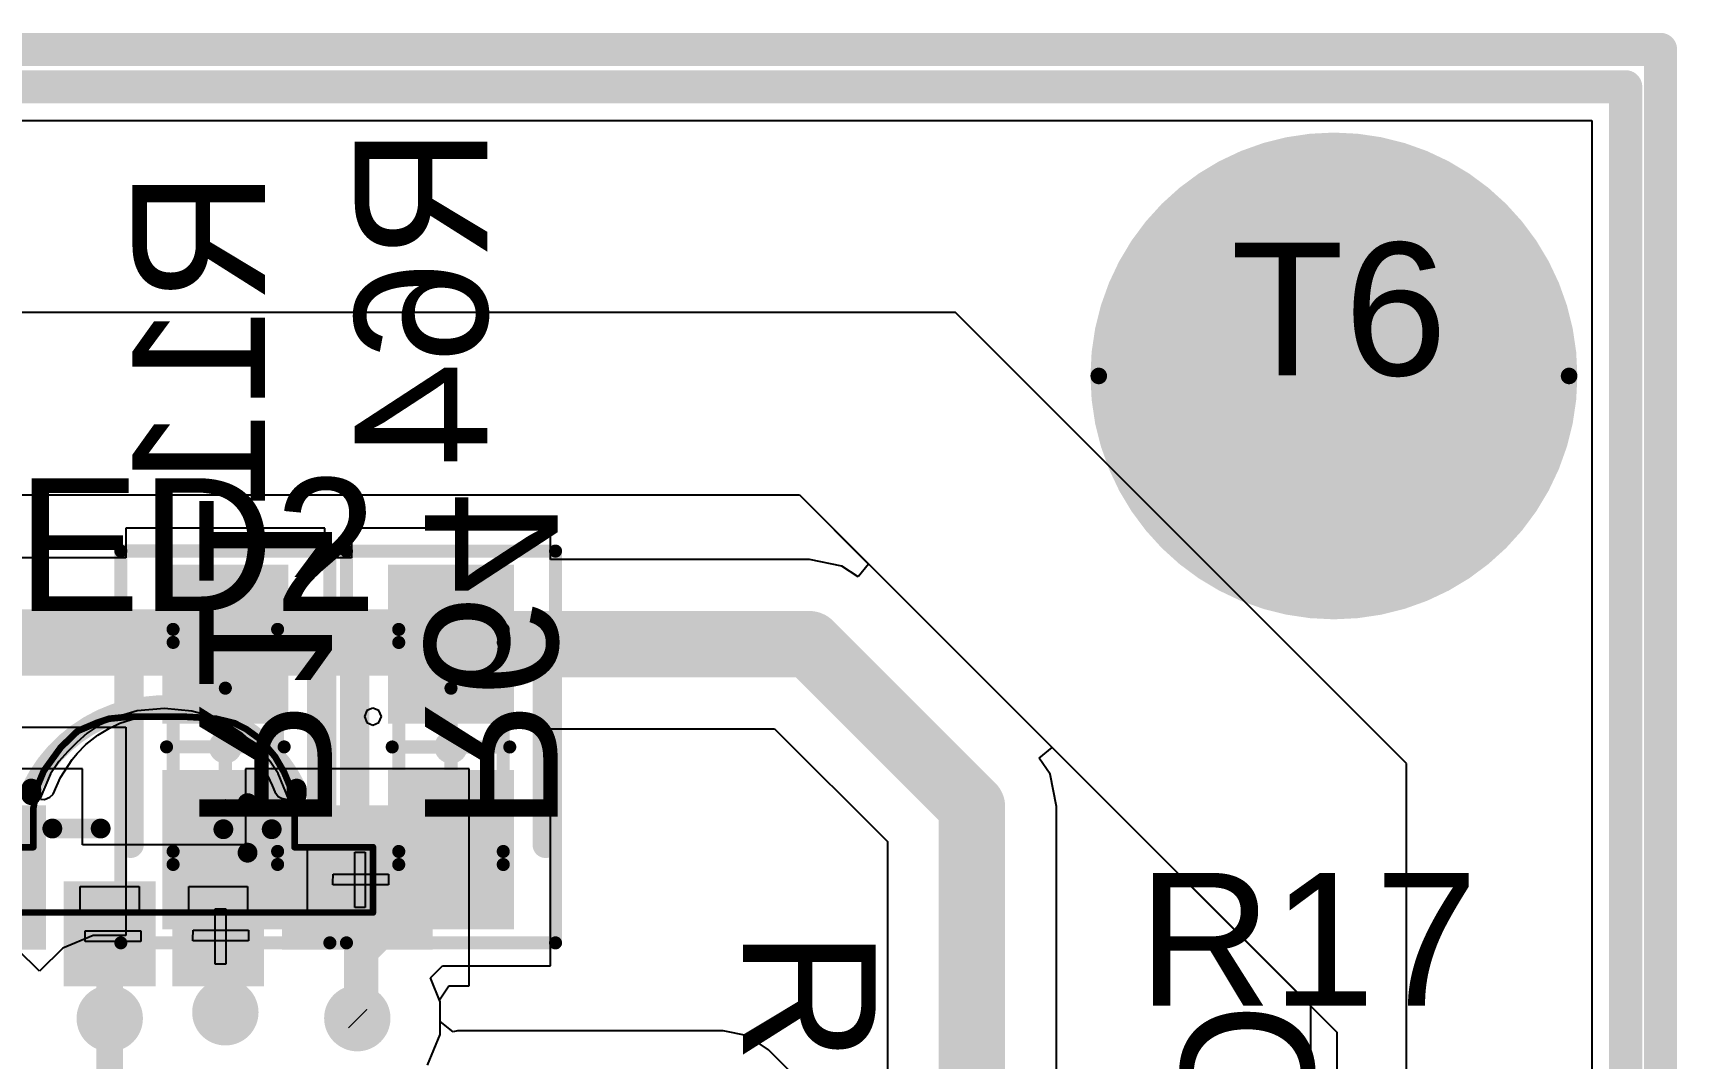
# Model space of a CAD drawing. Header units: inches. Extents: x -0.27 to 1.97, y -0.26 to 0.99.
# Drawn here: x 1.478 to 1.9735, y 0.6802 to 0.9893 of the extents above; entities that cross this region are included whole.
import ezdxf

# ---------------------------------------------------------------- set-up
doc = ezdxf.new("R2010")
doc.units = ezdxf.units.IN
doc.header["$MEASUREMENT"] = 0
for name, color, linetype in [('Bottom Layer', 5, 'Continuous'), ('Bottom Overlay', 54, 'Continuous'), ('Bottom Paste', 16, 'Continuous'), ('Bottom Solder', 6, 'Continuous'), ('Keep-Out Layer', 6, 'Continuous'), ('Mechanical 1', 6, 'Continuous'), ('Mechanical 10', 56, 'Continuous'), ('Mechanical 12', 56, 'Continuous'), ('Mechanical 14', 56, 'Continuous'), ('Mechanical 15', 56, 'Continuous'), ('Mechanical 3', 76, 'Continuous'), ('Mechanical 6', 56, 'Continuous'), ('Multi-Layer', 9, 'Continuous'), ('Pad Holes', 156, 'Continuous'), ('Top Layer', 1, 'Continuous'), ('Top Overlay', 2, 'Continuous'), ('Top Paste', 8, 'Continuous'), ('Top Solder', 216, 'Continuous'), ('Via Holes', 16, 'Continuous')]:
    doc.layers.add(name, color=color, linetype=linetype)
doc.styles.add('Arial', font='', dxfattribs={"height": 0.2})
doc.styles.get('Arial').set_extended_font_data('Arial')

# ---------------------------------------------------------------- blocks, each defined once
blk = doc.blocks.new('FIX_2_5_4')
at = {"layer": 'Bottom Layer'}
h = blk.add_hatch(color=5, dxfattribs=at)
edge = h.paths.add_edge_path()
edge.add_arc((0, 0), 0.0689, 0, 360)
at = {"layer": 'Bottom Solder'}
h = blk.add_hatch(color=6, dxfattribs=at)
edge = h.paths.add_edge_path()
edge.add_arc((0, 0), 0.0729, 0, 360)
at = {"layer": 'Multi-Layer'}
h = blk.add_hatch(color=9, dxfattribs=at)
edge = h.paths.add_edge_path()
edge.add_arc((0, 0), 0.0689, 0, 360)
at = {"layer": 'Pad Holes'}
h = blk.add_hatch(color=7, dxfattribs=at)
edge = h.paths.add_edge_path()
edge.add_arc((0, 0), 0.05315, 0, 360)
at = {"layer": 'Top Layer'}
h = blk.add_hatch(color=1, dxfattribs=at)
edge = h.paths.add_edge_path()
edge.add_arc((0, 0), 0.0689, 0, 360)
at = {"layer": 'Top Solder'}
h = blk.add_hatch(color=216, dxfattribs=at)
edge = h.paths.add_edge_path()
edge.add_arc((0, 0), 0.0729, 0, 360)
at = {"layer": 'Top Overlay'}
for points in [[(0.07087, 0, 0.005, 0.005, 1), (-0.07087, 0, 0.005, 0.005, 1)], [(-0.07212, 0, 0.0025, 0.0025, 1), (-0.06962, 0, 0.0025, 0.0025, 1)], [(0.06962, 0, 0.0025, 0.0025, 1), (0.07212, 0, 0.0025, 0.0025, 1)]]:
    blk.add_lwpolyline(points, format="xyseb", close=True, dxfattribs=at)
blk = doc.blocks.new('RESC1608X055N_0603_B_15')
at = {"layer": 'Bottom Layer'}
for points in [[(-0.05098, 0.015), (-0.01098, 0.015), (-0.01098, -0.015), (-0.05098, -0.015)], [(0.01098, 0.015), (0.05098, 0.015), (0.05098, -0.015), (0.01098, -0.015)]]:
    blk.add_hatch(color=5, dxfattribs=at).paths.add_polyline_path(points)
at = {"layer": 'Bottom Paste'}
for points in [[(-0.05098, 0.015), (-0.01098, 0.015), (-0.01098, -0.015), (-0.05098, -0.015)], [(0.01098, 0.015), (0.05098, 0.015), (0.05098, -0.015), (0.01098, -0.015)]]:
    blk.add_hatch(color=16, dxfattribs=at).paths.add_polyline_path(points)
at = {"layer": 'Bottom Solder'}
for points in [[(-0.05498, 0.019), (-0.00698, 0.019), (-0.00698, -0.019), (-0.05498, -0.019)], [(0.00698, 0.019), (0.05498, 0.019), (0.05498, -0.019), (0.00698, -0.019)]]:
    blk.add_hatch(color=6, dxfattribs=at).paths.add_polyline_path(points)
at = {"layer": 'Mechanical 3'}
h = blk.add_hatch(color=76, dxfattribs=at)
edge = h.paths.add_edge_path()
edge.add_arc((0, 0), 0.005, 0, 360)
at = {"layer": 'Bottom Overlay'}
for points in [[(-0.02953, 0.02854, 0.00787, 0.00787, 0), (0.02953, 0.02854, 0.00787, 0.00787, 0)], [(-0.02953, -0.02854, 0.00787, 0.00787, 0), (0.02953, -0.02854, 0.00787, 0.00787, 0)]]:
    blk.add_lwpolyline(points, format="xyseb", dxfattribs=at)
for points in [[(-0.0315, 0.02854, 0.00394, 0.00394, 1), (-0.02756, 0.02854, 0.00394, 0.00394, 1)], [(0.02756, 0.02854, 0.00394, 0.00394, 1), (0.0315, 0.02854, 0.00394, 0.00394, 1)], [(-0.0315, -0.02854, 0.00394, 0.00394, 1), (-0.02756, -0.02854, 0.00394, 0.00394, 1)], [(0.02756, -0.02854, 0.00394, 0.00394, 1), (0.0315, -0.02854, 0.00394, 0.00394, 1)]]:
    blk.add_lwpolyline(points, format="xyseb", close=True, dxfattribs=at)
at = {"layer": 'Mechanical 10'}
for points in [[(-0.03543, 0.01575, 0.00394, 0.00394, 0), (-0.03543, -0.01575, 0.00394, 0.00394, 0)], [(-0.03543, 0.01575, 0.00394, 0.00394, 0), (0.03543, 0.01575, 0.00394, 0.00394, 0)], [(0.03543, 0.01575, 0.00394, 0.00394, 0), (0.03543, -0.01575, 0.00394, 0.00394, 0)], [(-0.03543, -0.01575, 0.00394, 0.00394, 0), (0.03543, -0.01575, 0.00394, 0.00394, 0)]]:
    blk.add_lwpolyline(points, format="xyseb", dxfattribs=at)
for points in [[(-0.03642, 0.01575, 0.00197, 0.00197, 1), (-0.03445, 0.01575, 0.00197, 0.00197, 1)], [(-0.03642, 0.01575, 0.00197, 0.00197, 1), (-0.03445, 0.01575, 0.00197, 0.00197, 1)], [(0.03445, 0.01575, 0.00197, 0.00197, 1), (0.03642, 0.01575, 0.00197, 0.00197, 1)], [(0.03445, 0.01575, 0.00197, 0.00197, 1), (0.03642, 0.01575, 0.00197, 0.00197, 1)], [(-0.03642, -0.01575, 0.00197, 0.00197, 1), (-0.03445, -0.01575, 0.00197, 0.00197, 1)], [(-0.03642, -0.01575, 0.00197, 0.00197, 1), (-0.03445, -0.01575, 0.00197, 0.00197, 1)], [(0.03445, -0.01575, 0.00197, 0.00197, 1), (0.03642, -0.01575, 0.00197, 0.00197, 1)], [(0.03445, -0.01575, 0.00197, 0.00197, 1), (0.03642, -0.01575, 0.00197, 0.00197, 1)]]:
    blk.add_lwpolyline(points, format="xyseb", close=True, dxfattribs=at)
at = {"layer": 'Mechanical 12'}
for points in [[(-0.03149, 0.01574, 0.00394, 0.00394, 0), (-0.03149, -0.01575, 0.00394, 0.00394, 0)], [(-0.03149, 0.01574, 0.00394, 0.00394, 0), (0.0315, 0.01574, 0.00394, 0.00394, 0)], [(0.0315, 0.01574, 0.00394, 0.00394, 0), (0.0315, -0.01575, 0.00394, 0.00394, 0)], [(-0.03149, -0.01575, 0.00394, 0.00394, 0), (0.0315, -0.01575, 0.00394, 0.00394, 0)]]:
    blk.add_lwpolyline(points, format="xyseb", dxfattribs=at)
for points in [[(-0.03248, 0.01574, 0.00197, 0.00197, 1), (-0.03051, 0.01574, 0.00197, 0.00197, 1)], [(-0.03248, 0.01574, 0.00197, 0.00197, 1), (-0.03051, 0.01574, 0.00197, 0.00197, 1)], [(0.03052, 0.01574, 0.00197, 0.00197, 1), (0.03248, 0.01574, 0.00197, 0.00197, 1)], [(0.03052, 0.01574, 0.00197, 0.00197, 1), (0.03248, 0.01574, 0.00197, 0.00197, 1)], [(-0.03248, -0.01575, 0.00197, 0.00197, 1), (-0.03051, -0.01575, 0.00197, 0.00197, 1)], [(-0.03248, -0.01575, 0.00197, 0.00197, 1), (-0.03051, -0.01575, 0.00197, 0.00197, 1)], [(0.03052, -0.01575, 0.00197, 0.00197, 1), (0.03248, -0.01575, 0.00197, 0.00197, 1)], [(0.03052, -0.01575, 0.00197, 0.00197, 1), (0.03248, -0.01575, 0.00197, 0.00197, 1)]]:
    blk.add_lwpolyline(points, format="xyseb", close=True, dxfattribs=at)
at = {"layer": 'Mechanical 14'}
for points in [[(-0.05906, 0.0315, 0.00394, 0.00394, 0), (-0.05906, -0.0315, 0.00394, 0.00394, 0)], [(-0.05906, 0.0315, 0.00394, 0.00394, 0), (0.05906, 0.0315, 0.00394, 0.00394, 0)], [(0.05906, 0.0315, 0.00394, 0.00394, 0), (0.05906, -0.0315, 0.00394, 0.00394, 0)], [(0, 0.01772, 0.00394, 0.00394, 0), (0, -0.01772, 0.00394, 0.00394, 0)], [(-0.01772, 0, 0.00394, 0.00394, 0), (0.01772, 0, 0.00394, 0.00394, 0)], [(-0.05906, -0.0315, 0.00394, 0.00394, 0), (0.05906, -0.0315, 0.00394, 0.00394, 0)]]:
    blk.add_lwpolyline(points, format="xyseb", dxfattribs=at)
for points in [[(-0.06004, 0.0315, 0.00197, 0.00197, 1), (-0.05807, 0.0315, 0.00197, 0.00197, 1)], [(-0.06004, 0.0315, 0.00197, 0.00197, 1), (-0.05807, 0.0315, 0.00197, 0.00197, 1)], [(0.05807, 0.0315, 0.00197, 0.00197, 1), (0.06004, 0.0315, 0.00197, 0.00197, 1)], [(0.05807, 0.0315, 0.00197, 0.00197, 1), (0.06004, 0.0315, 0.00197, 0.00197, 1)], [(-0.00098, 0.01772, 0.00197, 0.00197, 1), (0.00098, 0.01772, 0.00197, 0.00197, 1)], [(-0.0187, 0, 0.00197, 0.00197, 1), (-0.01673, 0, 0.00197, 0.00197, 1)], [(0.01673, 0, 0.00197, 0.00197, 1), (0.0187, 0, 0.00197, 0.00197, 1)], [(-0.00098, -0.01772, 0.00197, 0.00197, 1), (0.00098, -0.01772, 0.00197, 0.00197, 1)], [(-0.06004, -0.0315, 0.00197, 0.00197, 1), (-0.05807, -0.0315, 0.00197, 0.00197, 1)], [(-0.06004, -0.0315, 0.00197, 0.00197, 1), (-0.05807, -0.0315, 0.00197, 0.00197, 1)], [(0.05807, -0.0315, 0.00197, 0.00197, 1), (0.06004, -0.0315, 0.00197, 0.00197, 1)], [(0.05807, -0.0315, 0.00197, 0.00197, 1), (0.06004, -0.0315, 0.00197, 0.00197, 1)]]:
    blk.add_lwpolyline(points, format="xyseb", close=True, dxfattribs=at)
at = {"layer": 'Mechanical 10', "style": 'Arial', "text_generation_flag": 2}
blk.add_text('R64', height=0.04, rotation=180, dxfattribs=at).set_placement((-0.02559, 0.00787))
blk = doc.blocks.new('RESC1608X055N_0603_B_21')
at = {"layer": 'Bottom Layer'}
for points in [[(-0.05098, 0.015), (-0.01098, 0.015), (-0.01098, -0.015), (-0.05098, -0.015)], [(0.01098, 0.015), (0.05098, 0.015), (0.05098, -0.015), (0.01098, -0.015)]]:
    blk.add_hatch(color=5, dxfattribs=at).paths.add_polyline_path(points)
at = {"layer": 'Bottom Paste'}
for points in [[(-0.05098, 0.015), (-0.01098, 0.015), (-0.01098, -0.015), (-0.05098, -0.015)], [(0.01098, 0.015), (0.05098, 0.015), (0.05098, -0.015), (0.01098, -0.015)]]:
    blk.add_hatch(color=16, dxfattribs=at).paths.add_polyline_path(points)
at = {"layer": 'Bottom Solder'}
for points in [[(-0.05498, 0.019), (-0.00698, 0.019), (-0.00698, -0.019), (-0.05498, -0.019)], [(0.00698, 0.019), (0.05498, 0.019), (0.05498, -0.019), (0.00698, -0.019)]]:
    blk.add_hatch(color=6, dxfattribs=at).paths.add_polyline_path(points)
at = {"layer": 'Mechanical 3'}
h = blk.add_hatch(color=76, dxfattribs=at)
edge = h.paths.add_edge_path()
edge.add_arc((0, 0), 0.005, 0, 360)
at = {"layer": 'Bottom Overlay'}
for points in [[(-0.02953, 0.02854, 0.00787, 0.00787, 0), (0.02953, 0.02854, 0.00787, 0.00787, 0)], [(-0.02953, -0.02854, 0.00787, 0.00787, 0), (0.02953, -0.02854, 0.00787, 0.00787, 0)]]:
    blk.add_lwpolyline(points, format="xyseb", dxfattribs=at)
for points in [[(-0.0315, 0.02854, 0.00394, 0.00394, 1), (-0.02756, 0.02854, 0.00394, 0.00394, 1)], [(0.02756, 0.02854, 0.00394, 0.00394, 1), (0.0315, 0.02854, 0.00394, 0.00394, 1)], [(-0.0315, -0.02854, 0.00394, 0.00394, 1), (-0.02756, -0.02854, 0.00394, 0.00394, 1)], [(0.02756, -0.02854, 0.00394, 0.00394, 1), (0.0315, -0.02854, 0.00394, 0.00394, 1)]]:
    blk.add_lwpolyline(points, format="xyseb", close=True, dxfattribs=at)
at = {"layer": 'Mechanical 10'}
for points in [[(-0.03543, 0.01575, 0.00394, 0.00394, 0), (-0.03543, -0.01575, 0.00394, 0.00394, 0)], [(-0.03543, 0.01575, 0.00394, 0.00394, 0), (0.03543, 0.01575, 0.00394, 0.00394, 0)], [(0.03543, 0.01575, 0.00394, 0.00394, 0), (0.03543, -0.01575, 0.00394, 0.00394, 0)], [(-0.03543, -0.01575, 0.00394, 0.00394, 0), (0.03543, -0.01575, 0.00394, 0.00394, 0)]]:
    blk.add_lwpolyline(points, format="xyseb", dxfattribs=at)
for points in [[(-0.03642, 0.01575, 0.00197, 0.00197, 1), (-0.03445, 0.01575, 0.00197, 0.00197, 1)], [(-0.03642, 0.01575, 0.00197, 0.00197, 1), (-0.03445, 0.01575, 0.00197, 0.00197, 1)], [(0.03445, 0.01575, 0.00197, 0.00197, 1), (0.03642, 0.01575, 0.00197, 0.00197, 1)], [(0.03445, 0.01575, 0.00197, 0.00197, 1), (0.03642, 0.01575, 0.00197, 0.00197, 1)], [(-0.03642, -0.01575, 0.00197, 0.00197, 1), (-0.03445, -0.01575, 0.00197, 0.00197, 1)], [(-0.03642, -0.01575, 0.00197, 0.00197, 1), (-0.03445, -0.01575, 0.00197, 0.00197, 1)], [(0.03445, -0.01575, 0.00197, 0.00197, 1), (0.03642, -0.01575, 0.00197, 0.00197, 1)], [(0.03445, -0.01575, 0.00197, 0.00197, 1), (0.03642, -0.01575, 0.00197, 0.00197, 1)]]:
    blk.add_lwpolyline(points, format="xyseb", close=True, dxfattribs=at)
at = {"layer": 'Mechanical 12'}
for points in [[(-0.03149, 0.01574, 0.00394, 0.00394, 0), (-0.03149, -0.01575, 0.00394, 0.00394, 0)], [(-0.03149, 0.01574, 0.00394, 0.00394, 0), (0.0315, 0.01574, 0.00394, 0.00394, 0)], [(0.0315, 0.01574, 0.00394, 0.00394, 0), (0.0315, -0.01575, 0.00394, 0.00394, 0)], [(-0.03149, -0.01575, 0.00394, 0.00394, 0), (0.0315, -0.01575, 0.00394, 0.00394, 0)]]:
    blk.add_lwpolyline(points, format="xyseb", dxfattribs=at)
for points in [[(-0.03248, 0.01574, 0.00197, 0.00197, 1), (-0.03051, 0.01574, 0.00197, 0.00197, 1)], [(-0.03248, 0.01574, 0.00197, 0.00197, 1), (-0.03051, 0.01574, 0.00197, 0.00197, 1)], [(0.03052, 0.01574, 0.00197, 0.00197, 1), (0.03248, 0.01574, 0.00197, 0.00197, 1)], [(0.03052, 0.01574, 0.00197, 0.00197, 1), (0.03248, 0.01574, 0.00197, 0.00197, 1)], [(-0.03248, -0.01575, 0.00197, 0.00197, 1), (-0.03051, -0.01575, 0.00197, 0.00197, 1)], [(-0.03248, -0.01575, 0.00197, 0.00197, 1), (-0.03051, -0.01575, 0.00197, 0.00197, 1)], [(0.03052, -0.01575, 0.00197, 0.00197, 1), (0.03248, -0.01575, 0.00197, 0.00197, 1)], [(0.03052, -0.01575, 0.00197, 0.00197, 1), (0.03248, -0.01575, 0.00197, 0.00197, 1)]]:
    blk.add_lwpolyline(points, format="xyseb", close=True, dxfattribs=at)
at = {"layer": 'Mechanical 14'}
for points in [[(-0.05906, 0.0315, 0.00394, 0.00394, 0), (-0.05906, -0.0315, 0.00394, 0.00394, 0)], [(-0.05906, 0.0315, 0.00394, 0.00394, 0), (0.05906, 0.0315, 0.00394, 0.00394, 0)], [(0.05906, 0.0315, 0.00394, 0.00394, 0), (0.05906, -0.0315, 0.00394, 0.00394, 0)], [(0, 0.01772, 0.00394, 0.00394, 0), (0, -0.01772, 0.00394, 0.00394, 0)], [(-0.01772, 0, 0.00394, 0.00394, 0), (0.01772, 0, 0.00394, 0.00394, 0)], [(-0.05906, -0.0315, 0.00394, 0.00394, 0), (0.05906, -0.0315, 0.00394, 0.00394, 0)]]:
    blk.add_lwpolyline(points, format="xyseb", dxfattribs=at)
for points in [[(-0.06004, 0.0315, 0.00197, 0.00197, 1), (-0.05807, 0.0315, 0.00197, 0.00197, 1)], [(-0.06004, 0.0315, 0.00197, 0.00197, 1), (-0.05807, 0.0315, 0.00197, 0.00197, 1)], [(0.05807, 0.0315, 0.00197, 0.00197, 1), (0.06004, 0.0315, 0.00197, 0.00197, 1)], [(0.05807, 0.0315, 0.00197, 0.00197, 1), (0.06004, 0.0315, 0.00197, 0.00197, 1)], [(-0.00098, 0.01772, 0.00197, 0.00197, 1), (0.00098, 0.01772, 0.00197, 0.00197, 1)], [(-0.0187, 0, 0.00197, 0.00197, 1), (-0.01673, 0, 0.00197, 0.00197, 1)], [(0.01673, 0, 0.00197, 0.00197, 1), (0.0187, 0, 0.00197, 0.00197, 1)], [(-0.00098, -0.01772, 0.00197, 0.00197, 1), (0.00098, -0.01772, 0.00197, 0.00197, 1)], [(-0.06004, -0.0315, 0.00197, 0.00197, 1), (-0.05807, -0.0315, 0.00197, 0.00197, 1)], [(-0.06004, -0.0315, 0.00197, 0.00197, 1), (-0.05807, -0.0315, 0.00197, 0.00197, 1)], [(0.05807, -0.0315, 0.00197, 0.00197, 1), (0.06004, -0.0315, 0.00197, 0.00197, 1)], [(0.05807, -0.0315, 0.00197, 0.00197, 1), (0.06004, -0.0315, 0.00197, 0.00197, 1)]]:
    blk.add_lwpolyline(points, format="xyseb", close=True, dxfattribs=at)
at = {"layer": 'Mechanical 10', "style": 'Arial', "text_generation_flag": 2}
blk.add_text('R11', height=0.04, rotation=180, dxfattribs=at).set_placement((-0.02559, 0.00787))
blk = doc.blocks.new('LED_SMD_4P_L3_2_W1_5_TJ_S3210SW5TCGLC2R2G_33')
at = {"layer": 'Top Layer'}
for points in [[(-0.03957, -0.00922), (-0.07697, -0.00922), (-0.07697, 0.02621), (-0.03957, 0.02621)], [(0.07697, -0.00922), (0.03957, -0.00922), (0.03957, 0.02621), (0.07697, 0.02621)], [(-0.0065, -0.02031), (-0.02618, -0.02031), (-0.02618, 0.00332), (-0.0065, 0.00332)], [(0.02618, -0.02031), (0.0065, -0.02031), (0.0065, 0.00332), (0.02618, 0.00332)]]:
    blk.add_hatch(color=1, dxfattribs=at).paths.add_polyline_path(points)
at = {"layer": 'Top Paste'}
for points in [[(-0.03957, -0.00922), (-0.07697, -0.00922), (-0.07697, 0.02621), (-0.03957, 0.02621)], [(0.07697, -0.00922), (0.03957, -0.00922), (0.03957, 0.02621), (0.07697, 0.02621)], [(-0.0065, -0.02031), (-0.02618, -0.02031), (-0.02618, 0.00332), (-0.0065, 0.00332)], [(0.02618, -0.02031), (0.0065, -0.02031), (0.0065, 0.00332), (0.02618, 0.00332)]]:
    blk.add_hatch(color=8, dxfattribs=at).paths.add_polyline_path(points)
at = {"layer": 'Top Solder'}
for points in [[(-0.03557, -0.01322), (-0.08097, -0.01322), (-0.08097, 0.03021), (-0.03557, 0.03021)], [(0.08097, -0.01322), (0.03557, -0.01322), (0.03557, 0.03021), (0.08097, 0.03021)], [(-0.0025, -0.02431), (-0.03018, -0.02431), (-0.03018, 0.00732), (-0.0025, 0.00732)], [(0.03018, -0.02431), (0.0025, -0.02431), (0.0025, 0.00732), (0.03018, 0.00732)]]:
    blk.add_hatch(color=216, dxfattribs=at).paths.add_polyline_path(points)
at = {"layer": 'Mechanical 15'}
for p, q in [((0.06299, 0.05954), (0.06118, 0.05879)), ((0.0648, 0.05879), (0.06299, 0.05954)), ((0.06118, 0.05879), (0.06043, 0.05698)), ((0.06043, 0.05698), (0.06043, 0.05698)), ((0.06043, 0.05698), (0.06043, 0.05698)), ((0.06043, 0.05698), (0.06118, 0.05518)), ((0.06118, 0.05518), (0.06299, 0.05443)), ((0.06299, 0.05443), (0.0648, 0.05518)), ((0.06555, 0.05699), (0.0648, 0.05879)), ((0.0648, 0.05518), (0.06555, 0.05698)), ((0.06555, 0.05699), (0.06555, 0.05699)), ((0.06555, 0.05698), (0.06555, 0.05699)), ((-0.063, -0.00207), (-0.063, 0.01761)), ((-0.063, 0.01761), (-0.04331, 0.01761)), ((-0.04331, 0.01761), (-0.04331, -0.00207)), ((0.0433, -0.00207), (0.0433, 0.01761)), ((0.0433, 0.01761), (0.06299, 0.01761)), ((0.06299, 0.01761), (0.06299, -0.00207)), ((-0.02521, 0.0058), (-0.00749, 0.0058)), ((-0.02521, -0.00207), (-0.02521, 0.0058)), ((-0.00749, 0.0058), (-0.00749, -0.00207)), ((0.00747, 0.0058), (0.02519, 0.0058)), ((0.00747, -0.00207), (0.00747, 0.0058)), ((0.02519, 0.0058), (0.02519, -0.00207)), ((-0.04331, -0.00207), (-0.063, -0.00207)), ((-0.00749, -0.00207), (-0.02521, -0.00207)), ((0.02519, -0.00207), (0.00747, -0.00207)), ((0.06299, -0.00207), (0.0433, -0.00207))]:
    blk.add_line(p, q, dxfattribs=at)
for points in [[(-0.02599, 0.05265, 0.002, 0.002, 0), (-0.02008, 0.05517, 0.002, 0.002, 0)], [(-0.02008, 0.05517, 0.002, 0.002, 0), (-0.01654, 0.05635, 0.002, 0.002, 0)], [(-0.01654, 0.05635, 0.002, 0.002, 0), (-0.01024, 0.05698, 0.002, 0.002, 0)], [(-0.01024, 0.05698, 0.002, 0.002, 0), (-0.00001, 0.05698, 0.002, 0.002, 0)], [(-0.00001, 0.05698, 0.002, 0.002, 0), (0.0059, 0.05698, 0.002, 0.002, 0)], [(0.0059, 0.05698, 0.002, 0.002, 0), (0.01023, 0.05674, 0.002, 0.002, 0)], [(0.01023, 0.05674, 0.002, 0.002, 0), (0.01574, 0.05635, 0.002, 0.002, 0)], [(0.01574, 0.05635, 0.002, 0.002, 0), (0.02125, 0.05501, 0.002, 0.002, 0)], [(0.02125, 0.05501, 0.002, 0.002, 0), (0.0248, 0.0532, 0.002, 0.002, 0)], [(-0.03111, 0.04769, 0.002, 0.002, 0), (-0.02599, 0.05265, 0.002, 0.002, 0)], [(0.0248, 0.0532, 0.002, 0.002, 0), (0.02913, 0.05005, 0.002, 0.002, 0)], [(0.02913, 0.05005, 0.002, 0.002, 0), (0.03346, 0.04493, 0.002, 0.002, 0)], [(-0.03623, 0.0406, 0.002, 0.002, 0), (-0.03111, 0.04769, 0.002, 0.002, 0)], [(0.03346, 0.04493, 0.002, 0.002, 0), (0.03621, 0.04021, 0.002, 0.002, 0)], [(-0.03819, 0.03588, 0.002, 0.002, 0), (-0.03623, 0.0406, 0.002, 0.002, 0)], [(0.03621, 0.04021, 0.002, 0.002, 0), (0.03818, 0.03549, 0.002, 0.002, 0)], [(-0.03938, 0.02919, 0.002, 0.002, 0), (-0.03819, 0.03588, 0.002, 0.002, 0)], [(0.03818, 0.03549, 0.002, 0.002, 0), (0.03936, 0.02958, 0.002, 0.002, 0)], [(-0.03938, 0.01761, 0.002, 0.002, 0), (-0.03938, 0.02919, 0.002, 0.002, 0)], [(0.03936, 0.01761, 0.002, 0.002, 0), (0.03936, 0.02958, 0.002, 0.002, 0)], [(-0.063, 0.01761, 0.002, 0.002, 0), (-0.03938, 0.01761, 0.002, 0.002, 0)], [(-0.063, -0.00207, 0.002, 0.002, 0), (-0.063, 0.01761, 0.002, 0.002, 0)], [(0.03936, 0.01761, 0.002, 0.002, 0), (0.06299, 0.01761, 0.002, 0.002, 0)], [(0.06299, -0.00207, 0.002, 0.002, 0), (0.06299, 0.01761, 0.002, 0.002, 0)], [(-0.063, -0.00207, 0.002, 0.002, 0), (0.06299, -0.00207, 0.002, 0.002, 0)]]:
    blk.add_lwpolyline(points, format="xyseb", dxfattribs=at)
for points in [[(-0.02058, 0.05517, 0.001, 0.001, 1), (-0.01959, 0.05517, 0.001, 0.001, 1)], [(-0.02058, 0.05517, 0.001, 0.001, 1), (-0.01959, 0.05517, 0.001, 0.001, 1)], [(-0.01704, 0.05635, 0.001, 0.001, 1), (-0.01604, 0.05635, 0.001, 0.001, 1)], [(-0.01704, 0.05635, 0.001, 0.001, 1), (-0.01604, 0.05635, 0.001, 0.001, 1)], [(-0.01074, 0.05698, 0.001, 0.001, 1), (-0.00974, 0.05698, 0.001, 0.001, 1)], [(-0.01074, 0.05698, 0.001, 0.001, 1), (-0.00974, 0.05698, 0.001, 0.001, 1)], [(-0.00051, 0.05698, 0.001, 0.001, 1), (0.00049, 0.05698, 0.001, 0.001, 1)], [(-0.00051, 0.05698, 0.001, 0.001, 1), (0.00049, 0.05698, 0.001, 0.001, 1)], [(0.0054, 0.05698, 0.001, 0.001, 1), (0.0064, 0.05698, 0.001, 0.001, 1)], [(0.0054, 0.05698, 0.001, 0.001, 1), (0.0064, 0.05698, 0.001, 0.001, 1)], [(0.00973, 0.05674, 0.001, 0.001, 1), (0.01073, 0.05674, 0.001, 0.001, 1)], [(0.00973, 0.05674, 0.001, 0.001, 1), (0.01073, 0.05674, 0.001, 0.001, 1)], [(0.01524, 0.05635, 0.001, 0.001, 1), (0.01624, 0.05635, 0.001, 0.001, 1)], [(0.01524, 0.05635, 0.001, 0.001, 1), (0.01624, 0.05635, 0.001, 0.001, 1)], [(0.02075, 0.05501, 0.001, 0.001, 1), (0.02175, 0.05501, 0.001, 0.001, 1)], [(0.02075, 0.05501, 0.001, 0.001, 1), (0.02175, 0.05501, 0.001, 0.001, 1)], [(-0.02649, 0.05265, 0.001, 0.001, 1), (-0.02549, 0.05265, 0.001, 0.001, 1)], [(-0.02649, 0.05265, 0.001, 0.001, 1), (-0.02549, 0.05265, 0.001, 0.001, 1)], [(0.0243, 0.0532, 0.001, 0.001, 1), (0.0253, 0.0532, 0.001, 0.001, 1)], [(0.0243, 0.0532, 0.001, 0.001, 1), (0.0253, 0.0532, 0.001, 0.001, 1)], [(0.02863, 0.05005, 0.001, 0.001, 1), (0.02963, 0.05005, 0.001, 0.001, 1)], [(0.02863, 0.05005, 0.001, 0.001, 1), (0.02963, 0.05005, 0.001, 0.001, 1)], [(-0.03161, 0.04769, 0.001, 0.001, 1), (-0.03061, 0.04769, 0.001, 0.001, 1)], [(-0.03161, 0.04769, 0.001, 0.001, 1), (-0.03061, 0.04769, 0.001, 0.001, 1)], [(0.03296, 0.04493, 0.001, 0.001, 1), (0.03396, 0.04493, 0.001, 0.001, 1)], [(0.03296, 0.04493, 0.001, 0.001, 1), (0.03396, 0.04493, 0.001, 0.001, 1)], [(-0.03673, 0.0406, 0.001, 0.001, 1), (-0.03573, 0.0406, 0.001, 0.001, 1)], [(-0.03673, 0.0406, 0.001, 0.001, 1), (-0.03573, 0.0406, 0.001, 0.001, 1)], [(0.03571, 0.04021, 0.001, 0.001, 1), (0.03671, 0.04021, 0.001, 0.001, 1)], [(0.03571, 0.04021, 0.001, 0.001, 1), (0.03671, 0.04021, 0.001, 0.001, 1)], [(-0.0387, 0.03588, 0.001, 0.001, 1), (-0.03769, 0.03588, 0.001, 0.001, 1)], [(-0.0387, 0.03588, 0.001, 0.001, 1), (-0.03769, 0.03588, 0.001, 0.001, 1)], [(0.03768, 0.03549, 0.001, 0.001, 1), (0.03868, 0.03549, 0.001, 0.001, 1)], [(0.03768, 0.03549, 0.001, 0.001, 1), (0.03868, 0.03549, 0.001, 0.001, 1)], [(-0.03988, 0.02919, 0.001, 0.001, 1), (-0.03888, 0.02919, 0.001, 0.001, 1)], [(-0.03988, 0.02919, 0.001, 0.001, 1), (-0.03888, 0.02919, 0.001, 0.001, 1)], [(0.03886, 0.02958, 0.001, 0.001, 1), (0.03986, 0.02958, 0.001, 0.001, 1)], [(0.03886, 0.02958, 0.001, 0.001, 1), (0.03986, 0.02958, 0.001, 0.001, 1)], [(-0.0635, 0.01761, 0.001, 0.001, 1), (-0.0625, 0.01761, 0.001, 0.001, 1)], [(-0.0635, 0.01761, 0.001, 0.001, 1), (-0.0625, 0.01761, 0.001, 0.001, 1)], [(-0.03988, 0.01761, 0.001, 0.001, 1), (-0.03888, 0.01761, 0.001, 0.001, 1)], [(-0.03988, 0.01761, 0.001, 0.001, 1), (-0.03888, 0.01761, 0.001, 0.001, 1)], [(0.03886, 0.01761, 0.001, 0.001, 1), (0.03986, 0.01761, 0.001, 0.001, 1)], [(0.03886, 0.01761, 0.001, 0.001, 1), (0.03986, 0.01761, 0.001, 0.001, 1)], [(0.06249, 0.01761, 0.001, 0.001, 1), (0.06349, 0.01761, 0.001, 0.001, 1)], [(0.06249, 0.01761, 0.001, 0.001, 1), (0.06349, 0.01761, 0.001, 0.001, 1)], [(-0.0635, -0.00207, 0.001, 0.001, 1), (-0.0625, -0.00207, 0.001, 0.001, 1)], [(-0.0635, -0.00207, 0.001, 0.001, 1), (-0.0625, -0.00207, 0.001, 0.001, 1)], [(0.06249, -0.00207, 0.001, 0.001, 1), (0.06349, -0.00207, 0.001, 0.001, 1)], [(0.06249, -0.00207, 0.001, 0.001, 1), (0.06349, -0.00207, 0.001, 0.001, 1)]]:
    blk.add_lwpolyline(points, format="xyseb", close=True, dxfattribs=at)
at = {"layer": 'Mechanical 6'}
for p, q in [((0.0002, 0.05948), (-0.00809, 0.05869)), ((0.00844, 0.05867), (0.0002, 0.05948)), ((-0.01212, 0.0575), (-0.0195, 0.05439)), ((-0.01645, 0.05347), (-0.01326, 0.05499)), ((-0.01326, 0.05499), (-0.0098, 0.05615)), ((-0.00809, 0.05869), (-0.01212, 0.0575)), ((-0.0098, 0.05615), (-0.00643, 0.05697)), ((-0.00643, 0.05697), (-0.00237, 0.0575)), ((-0.00237, 0.0575), (0.00026, 0.05758)), ((0.00026, 0.05758), (0.00324, 0.05743)), ((0.00324, 0.05743), (0.00628, 0.05704)), ((0.00628, 0.05704), (0.00944, 0.05639)), ((0.0125, 0.0575), (0.00844, 0.05867)), ((0.00944, 0.05639), (0.01272, 0.05534)), ((0.01981, 0.05439), (0.0125, 0.0575)), ((0.01272, 0.05534), (0.01574, 0.05398)), ((-0.02311, 0.05198), (-0.02628, 0.04923)), ((-0.02358, 0.04854), (-0.01989, 0.05143)), ((-0.0195, 0.05439), (-0.02311, 0.05198)), ((-0.01989, 0.05143), (-0.01645, 0.05347)), ((0.01574, 0.05398), (0.01887, 0.05226)), ((0.01887, 0.05226), (0.02178, 0.05019)), ((0.02342, 0.05198), (0.01981, 0.05439)), ((0.02178, 0.05019), (0.02472, 0.04769)), ((0.02622, 0.04947), (0.02342, 0.05198)), ((-0.02898, 0.0465), (-0.03165, 0.04349)), ((-0.02628, 0.04923), (-0.02898, 0.0465)), ((-0.02769, 0.04404), (-0.0262, 0.04591)), ((-0.0262, 0.04591), (-0.02358, 0.04854)), ((0.02472, 0.04769), (0.02728, 0.04495)), ((0.02916, 0.04665), (0.02622, 0.04947)), ((0.02728, 0.04495), (0.02946, 0.04204)), ((0.03203, 0.04349), (0.02916, 0.04665)), ((-0.03424, 0.03973), (-0.03726, 0.03236)), ((-0.03165, 0.04349), (-0.03424, 0.03973)), ((-0.03119, 0.03864), (-0.02769, 0.04404)), ((0.02946, 0.04204), (0.03122, 0.03921)), ((0.03437, 0.03982), (0.03203, 0.04349)), ((0.03766, 0.03202), (0.03437, 0.03982)), ((-0.03339, 0.03364), (-0.03119, 0.03864)), ((0.03122, 0.03921), (0.03265, 0.03621)), ((0.03265, 0.03621), (0.03341, 0.03432)), ((-0.03726, 0.03236), (-0.03724, 0.03214)), ((-0.03724, 0.03214), (-0.03604, 0.03204)), ((-0.03604, 0.03204), (-0.03444, 0.03274)), ((-0.03444, 0.03274), (-0.03339, 0.03364)), ((0.03341, 0.03432), (0.03442, 0.03293)), ((0.03442, 0.03293), (0.0354, 0.03237)), ((0.0354, 0.03237), (0.03711, 0.03195)), ((0.03711, 0.03195), (0.03766, 0.03202)), ((0.05748, -0.00055), (0.05748, 0.01615)), ((0.05748, 0.01615), (0.06068, 0.01615)), ((0.06068, 0.01615), (0.06068, -0.00059)), ((-0.0647, 0.00721), (-0.06467, 0.00983)), ((-0.0647, 0.00663), (-0.0647, 0.00721)), ((-0.04797, 0.00663), (-0.0647, 0.00663)), ((-0.06467, 0.00983), (-0.04797, 0.00983)), ((-0.04797, 0.00983), (-0.04797, 0.00663)), ((0.05094, 0.00687), (0.05097, 0.00949)), ((0.05094, 0.00629), (0.05094, 0.00687)), ((0.06767, 0.00629), (0.05094, 0.00629)), ((0.05097, 0.00949), (0.06767, 0.00949)), ((0.06767, 0.00949), (0.06767, 0.00629)), ((0.01542, -0.01762), (0.01542, -0.00092)), ((0.01542, -0.00092), (0.01862, -0.00092)), ((0.01862, -0.00092), (0.01862, -0.01765)), ((0.0601, -0.00059), (0.05748, -0.00055)), ((0.06068, -0.00059), (0.0601, -0.00059)), ((-0.02374, -0.01021), (-0.0237, -0.00759)), ((-0.0237, -0.00759), (-0.007, -0.00759)), ((-0.007, -0.00759), (-0.007, -0.01079)), ((0.00874, -0.01007), (0.00878, -0.00744)), ((0.00878, -0.00744), (0.02548, -0.00744)), ((0.02548, -0.00744), (0.02548, -0.01064)), ((-0.02374, -0.01079), (-0.02374, -0.01021)), ((-0.007, -0.01079), (-0.02374, -0.01079)), ((0.00874, -0.01064), (0.00874, -0.01007)), ((0.02548, -0.01064), (0.00874, -0.01064)), ((0.01804, -0.01765), (0.01542, -0.01762)), ((0.01862, -0.01765), (0.01804, -0.01765))]:
    blk.add_line(p, q, dxfattribs=at)
at = {"layer": 'Top Overlay'}
for points in [[(-0.03999, 0.03529, 0.00598, 0.00598, -0.628741), (0.03998, 0.03528, 0.00598, 0.00598, 0)], [(-0.03999, 0.03331, 0.00598, 0.00598, 0), (-0.03999, 0.03529, 0.00598, 0.00598, 0)], [(0.03998, 0.03331, 0.00598, 0.00598, 0), (0.03998, 0.03528, 0.00598, 0.00598, 0)], [(0.02519, 0.01596, 0.00598, 0.00598, 0), (0.02519, 0.03092, 0.00598, 0.00598, 0)], [(-0.03364, 0.02325, 0.00598, 0.00598, 0), (-0.01908, 0.02325, 0.00598, 0.00598, 0)], [(0.01791, 0.02304, 0.00598, 0.00598, 0), (0.03247, 0.02304, 0.00598, 0.00598, 0)]]:
    blk.add_lwpolyline(points, format="xyseb", dxfattribs=at)
for points in [[(-0.04149, 0.03529, 0.00299, 0.00299, 1), (-0.0385, 0.03529, 0.00299, 0.00299, 1)], [(-0.04149, 0.03529, 0.00299, 0.00299, 1), (-0.0385, 0.03529, 0.00299, 0.00299, 1)], [(-0.04149, 0.03331, 0.00299, 0.00299, 1), (-0.0385, 0.03331, 0.00299, 0.00299, 1)], [(0.03848, 0.03528, 0.00299, 0.00299, 1), (0.04148, 0.03528, 0.00299, 0.00299, 1)], [(0.03848, 0.03528, 0.00299, 0.00299, 1), (0.04148, 0.03528, 0.00299, 0.00299, 1)], [(0.03848, 0.03331, 0.00299, 0.00299, 1), (0.04148, 0.03331, 0.00299, 0.00299, 1)], [(0.0237, 0.03092, 0.00299, 0.00299, 1), (0.02669, 0.03092, 0.00299, 0.00299, 1)], [(-0.03514, 0.02325, 0.00299, 0.00299, 1), (-0.03215, 0.02325, 0.00299, 0.00299, 1)], [(-0.02057, 0.02325, 0.00299, 0.00299, 1), (-0.01758, 0.02325, 0.00299, 0.00299, 1)], [(0.01641, 0.02304, 0.00299, 0.00299, 1), (0.0194, 0.02304, 0.00299, 0.00299, 1)], [(0.03098, 0.02304, 0.00299, 0.00299, 1), (0.03397, 0.02304, 0.00299, 0.00299, 1)], [(0.0237, 0.01596, 0.00299, 0.00299, 1), (0.02669, 0.01596, 0.00299, 0.00299, 1)]]:
    blk.add_lwpolyline(points, format="xyseb", close=True, dxfattribs=at)

msp = doc.modelspace()

# ---------------------------------------------------------------- hatches: boundary and pattern name
at = {"layer": 'Bottom Layer'}
h = msp.add_hatch(color=5, dxfattribs=at)
edge = h.paths.add_edge_path()
edge.add_arc((1.536, 0.694), 0.01, 0, 360)
h = msp.add_hatch(color=5, dxfattribs=at)
edge = h.paths.add_edge_path()
edge.add_arc((1.50116, 0.69216), 0.01, 0, 360)
h = msp.add_hatch(color=5, dxfattribs=at)
edge = h.paths.add_edge_path()
edge.add_arc((1.57577, 0.69223), 0.01, 0, 360)
at = {"layer": 'Top Layer'}
h = msp.add_hatch(color=1, dxfattribs=at)
edge = h.paths.add_edge_path()
edge.add_arc((1.536, 0.694), 0.01, 0, 360)
h = msp.add_hatch(color=1, dxfattribs=at)
edge = h.paths.add_edge_path()
edge.add_arc((1.50116, 0.69216), 0.01, 0, 360)
h = msp.add_hatch(color=1, dxfattribs=at)
edge = h.paths.add_edge_path()
edge.add_arc((1.57577, 0.69223), 0.01, 0, 360)
at = {"layer": 'Via Holes'}
h = msp.add_hatch(color=7, dxfattribs=at)
edge = h.paths.add_edge_path()
edge.add_arc((1.536, 0.694), 0.006, 0, 360)
h = msp.add_hatch(color=7, dxfattribs=at)
edge = h.paths.add_edge_path()
edge.add_arc((1.50116, 0.69216), 0.006, 0, 360)
h = msp.add_hatch(color=7, dxfattribs=at)
edge = h.paths.add_edge_path()
edge.add_arc((1.57577, 0.69223), 0.006, 0, 360)

# ---------------------------------------------------------------- linework, layer by layer
at = {"layer": 'Bottom Layer'}
for p, q in [((0.0202, 0.9628), (1.9478, 0.9628)), ((1.9478, 0.9628), (1.9478, 0.032)), ((1.756, 0.905), (0.244, 0.905)), ((1.892, 0.769), (1.756, 0.905)), ((0.248, 0.85), (1.709, 0.85)), ((1.709, 0.85), (1.72987, 0.82913)), ((1.566, 0.83998), (1.506, 0.83998)), ((1.506, 0.83998), (1.506, 0.83097)), ((1.566, 0.83097), (1.566, 0.83998)), ((1.634, 0.83997), (1.574, 0.83997)), ((1.574, 0.83997), (1.574, 0.83097)), ((1.634, 0.83046), (1.634, 0.83997)), ((1.506, 0.83097), (1.404, 0.83097)), ((1.574, 0.83097), (1.566, 0.83097)), ((1.71203, 0.83046), (1.634, 0.83046)), ((1.72179, 0.82852), (1.71203, 0.83046)), ((1.72668, 0.82525), (1.72179, 0.82852)), ((1.72987, 0.82913), (1.72668, 0.82525)), ((1.404, 0.77999), (1.506, 0.77999)), ((1.506, 0.77999), (1.506, 0.71716)), ((1.634, 0.708), (1.634, 0.77948)), ((1.634, 0.77948), (1.70147, 0.77948)), ((1.70147, 0.77948), (1.73551, 0.74544)), ((1.78128, 0.77065), (1.78516, 0.77384)), ((1.78516, 0.77384), (1.863, 0.696)), ((1.78455, 0.76575), (1.78128, 0.77065)), ((1.892, 0.258), (1.892, 0.769)), ((1.78649, 0.756), (1.78455, 0.76575)), ((1.78649, 0.591), (1.78649, 0.756)), ((1.73551, 0.74544), (1.73551, 0.66192)), ((1.49619, 0.71716), (1.487, 0.71335)), ((1.506, 0.71716), (1.49619, 0.71716)), ((1.48, 0.70636), (1.47339, 0.71296)), ((1.487, 0.71335), (1.48, 0.70636)), ((1.59779, 0.70439), (1.6014, 0.708)), ((1.60077, 0.6972), (1.59779, 0.70439)), ((1.6014, 0.708), (1.634, 0.708)), ((1.60077, 0.68726), (1.60077, 0.6972)), ((1.863, 0.696), (1.863, 0.54798)), ((1.59696, 0.67807), (1.60077, 0.68726))]:
    msp.add_line(p, q, dxfattribs=at)
for points in [[(1.25548, 0.80548, 0.02, 0.02, 0), (1.60349, 0.80548, 0.02, 0.02, 0)], [(1.60349, 0.80548, 0.02, 0.02, 0), (1.604, 0.80497, 0.02, 0.02, 0)], [(1.604, 0.80497, 0.02, 0.02, 0), (1.71203, 0.80497, 0.02, 0.02, 0)], [(1.71203, 0.80497, 0.02, 0.02, 0), (1.761, 0.756, 0.02, 0.02, 0)], [(1.761, 0.591, 0.02, 0.02, 0), (1.761, 0.756, 0.02, 0.02, 0)], [(1.536, 0.694, 0.008, 0.008, 0), (1.536, 0.74302, 0.008, 0.008, 0)], [(1.604, 0.738, 0.008, 0.008, 0), (1.604, 0.743, 0.008, 0.008, 0)], [(1.57807, 0.71207, 0.008, 0.008, 0), (1.604, 0.738, 0.008, 0.008, 0)], [(1.57807, 0.69453, 0.008, 0.008, 0), (1.57807, 0.71207, 0.008, 0.008, 0)], [(1.536, 0.694, 0.008, 0.008, 0), (1.538, 0.692, 0.008, 0.008, 0)], [(1.57577, 0.69223, 0.008, 0.008, 0), (1.57807, 0.69453, 0.008, 0.008, 0)]]:
    msp.add_lwpolyline(points, format="xyseb", dxfattribs=at)
for points in [[(1.59849, 0.80548, 0.01, 0.01, 1), (1.60849, 0.80548, 0.01, 0.01, 1)], [(1.59849, 0.80548, 0.01, 0.01, 1), (1.60849, 0.80548, 0.01, 0.01, 1)], [(1.599, 0.80497, 0.01, 0.01, 1), (1.609, 0.80497, 0.01, 0.01, 1)], [(1.599, 0.80497, 0.01, 0.01, 1), (1.609, 0.80497, 0.01, 0.01, 1)], [(1.70703, 0.80497, 0.01, 0.01, 1), (1.71703, 0.80497, 0.01, 0.01, 1)], [(1.70703, 0.80497, 0.01, 0.01, 1), (1.71703, 0.80497, 0.01, 0.01, 1)], [(1.756, 0.756, 0.01, 0.01, 1), (1.766, 0.756, 0.01, 0.01, 1)], [(1.756, 0.756, 0.01, 0.01, 1), (1.766, 0.756, 0.01, 0.01, 1)], [(1.534, 0.74302, 0.004, 0.004, 1), (1.538, 0.74302, 0.004, 0.004, 1)], [(1.602, 0.743, 0.004, 0.004, 1), (1.606, 0.743, 0.004, 0.004, 1)], [(1.602, 0.738, 0.004, 0.004, 1), (1.606, 0.738, 0.004, 0.004, 1)], [(1.602, 0.738, 0.004, 0.004, 1), (1.606, 0.738, 0.004, 0.004, 1)], [(1.57607, 0.71207, 0.004, 0.004, 1), (1.58007, 0.71207, 0.004, 0.004, 1)], [(1.57607, 0.71207, 0.004, 0.004, 1), (1.58007, 0.71207, 0.004, 0.004, 1)], [(1.534, 0.694, 0.004, 0.004, 1), (1.538, 0.694, 0.004, 0.004, 1)], [(1.534, 0.694, 0.004, 0.004, 1), (1.538, 0.694, 0.004, 0.004, 1)], [(1.536, 0.692, 0.004, 0.004, 1), (1.54, 0.692, 0.004, 0.004, 1)], [(1.57377, 0.69223, 0.004, 0.004, 1), (1.57777, 0.69223, 0.004, 0.004, 1)], [(1.57607, 0.69453, 0.004, 0.004, 1), (1.58007, 0.69453, 0.004, 0.004, 1)], [(1.57607, 0.69453, 0.004, 0.004, 1), (1.58007, 0.69453, 0.004, 0.004, 1)]]:
    msp.add_lwpolyline(points, format="xyseb", close=True, dxfattribs=at)
at = {"layer": 'Keep-Out Layer'}
for points in [[(0.01, 0.973, 0.01, 0.01, 0), (1.958, 0.973, 0.01, 0.01, 0)], [(1.958, 0.032, 0.01, 0.01, 0), (1.958, 0.973, 0.01, 0.01, 0)]]:
    msp.add_lwpolyline(points, format="xyseb", dxfattribs=at)
msp.add_lwpolyline([(1.9555, 0.973, 0.005, 0.005, 1), (1.9605, 0.973, 0.005, 0.005, 1)], format="xyseb", close=True, dxfattribs=at)
msp.add_lwpolyline([(1.9555, 0.973, 0.005, 0.005, 1), (1.9605, 0.973, 0.005, 0.005, 1)], format="xyseb", close=True, dxfattribs=at)
at = {"layer": 'Mechanical 1'}
for points in [[(0, 0.98425, 0.01, 0.01, 0), (1.9685, 0.98425, 0.01, 0.01, 0)], [(1.9685, 0.0365, 0.01, 0.01, 0), (1.9685, 0.98425, 0.01, 0.01, 0)]]:
    msp.add_lwpolyline(points, format="xyseb", dxfattribs=at)
msp.add_lwpolyline([(1.966, 0.98425, 0.005, 0.005, 1), (1.971, 0.98425, 0.005, 0.005, 1)], format="xyseb", close=True, dxfattribs=at)
msp.add_lwpolyline([(1.966, 0.98425, 0.005, 0.005, 1), (1.971, 0.98425, 0.005, 0.005, 1)], format="xyseb", close=True, dxfattribs=at)
at = {"layer": 'Top Layer'}
for p, q in [((0.0202, 0.9628), (1.9478, 0.9628)), ((1.9478, 0.9628), (1.9478, 0.67542)), ((1.756, 0.905), (0.244, 0.905)), ((1.892, 0.769), (1.756, 0.905)), ((0.233, 0.85), (1.709, 0.85)), ((1.709, 0.85), (1.871, 0.688)), ((1.892, 0.67542), (1.892, 0.769)), ((1.49293, 0.76736), (1.42553, 0.76736)), ((1.49293, 0.74447), (1.49293, 0.76736)), ((1.60947, 0.76736), (1.54207, 0.76736)), ((1.54207, 0.76736), (1.54207, 0.74447)), ((1.60947, 0.70193), (1.60947, 0.76736)), ((1.54207, 0.74447), (1.49293, 0.74447)), ((1.60053, 0.69777), (1.60331, 0.70193)), ((1.60331, 0.70193), (1.60947, 0.70193)), ((1.60077, 0.6972), (1.60053, 0.69777)), ((1.60077, 0.69127), (1.60077, 0.6972)), ((1.60464, 0.6881), (1.60077, 0.69127)), ((1.606, 0.68837), (1.60464, 0.6881)), ((1.686, 0.68837), (1.606, 0.68837)), ((1.69341, 0.6869), (1.686, 0.68837)), ((1.6997, 0.6827), (1.69341, 0.6869)), ((1.871, 0.688), (1.871, 0.303)), ((1.7134, 0.669), (1.6997, 0.6827))]:
    msp.add_line(p, q, dxfattribs=at)
for points in [[(1.57577, 0.69223, 0.008, 0.008, 0), (1.57577, 0.73464, 0.008, 0.008, 0)], [(1.50116, 0.69216, 0.008, 0.008, 0), (1.50116, 0.71766, 0.008, 0.008, 0)], [(1.53384, 0.71766, 0.008, 0.008, 0), (1.53492, 0.71657, 0.008, 0.008, 0)], [(1.53492, 0.69508, 0.008, 0.008, 0), (1.53492, 0.71657, 0.008, 0.008, 0)], [(1.53492, 0.69508, 0.008, 0.008, 0), (1.536, 0.694, 0.008, 0.008, 0)], [(1.50116, 0.36516, 0.008, 0.008, 0), (1.50116, 0.69216, 0.008, 0.008, 0)], [(1.57577, 0.69223, 0.008, 0.008, 0), (1.576, 0.692, 0.008, 0.008, 0)]]:
    msp.add_lwpolyline(points, format="xyseb", dxfattribs=at)
for points in [[(1.57377, 0.73464, 0.004, 0.004, 1), (1.57777, 0.73464, 0.004, 0.004, 1)], [(1.49916, 0.71766, 0.004, 0.004, 1), (1.50316, 0.71766, 0.004, 0.004, 1)], [(1.53184, 0.71766, 0.004, 0.004, 1), (1.53584, 0.71766, 0.004, 0.004, 1)], [(1.53292, 0.71657, 0.004, 0.004, 1), (1.53692, 0.71657, 0.004, 0.004, 1)], [(1.53292, 0.71657, 0.004, 0.004, 1), (1.53692, 0.71657, 0.004, 0.004, 1)], [(1.53292, 0.69508, 0.004, 0.004, 1), (1.53692, 0.69508, 0.004, 0.004, 1)], [(1.53292, 0.69508, 0.004, 0.004, 1), (1.53692, 0.69508, 0.004, 0.004, 1)], [(1.49916, 0.69216, 0.004, 0.004, 1), (1.50316, 0.69216, 0.004, 0.004, 1)], [(1.49916, 0.69216, 0.004, 0.004, 1), (1.50316, 0.69216, 0.004, 0.004, 1)], [(1.534, 0.694, 0.004, 0.004, 1), (1.538, 0.694, 0.004, 0.004, 1)], [(1.57377, 0.69223, 0.004, 0.004, 1), (1.57777, 0.69223, 0.004, 0.004, 1)], [(1.57377, 0.69223, 0.004, 0.004, 1), (1.57777, 0.69223, 0.004, 0.004, 1)], [(1.574, 0.692, 0.004, 0.004, 1), (1.578, 0.692, 0.004, 0.004, 1)]]:
    msp.add_lwpolyline(points, format="xyseb", close=True, dxfattribs=at)

# ---------------------------------------------------------------- block references
for name, p in [('FIX_2_5_4', (1.87008, 0.88583)), ('LED_SMD_4P_L3_2_W1_5_TJ_S3210SW5TCGLC2R2G_33', (1.5175, 0.72615))]:
    msp.add_blockref(name, p)
at = {"rotation": 90}
for name, p in [('RESC1608X055N_0603_B_21', (1.536, 0.774)), ('RESC1608X055N_0603_B_15', (1.604, 0.77398))]:
    msp.add_blockref(name, p, dxfattribs=at)

# ---------------------------------------------------------------- texts
at = {"layer": 'Bottom Overlay', "style": 'Arial', "text_generation_flag": 2}
for s, p in [('R64', (1.615, 0.961)), ('R11', (1.548, 0.948)), ('C32', (1.864, 0.697))]:
    msp.add_text(s, height=0.04, rotation=90, dxfattribs=at).set_placement(p)
at = {"layer": 'Top Overlay', "style": 'Arial'}
for s, p in [('T6', (1.839, 0.886)), ('LED2', (1.442, 0.815)), ('R17', (1.81102, 0.69601))]:
    msp.add_text(s, height=0.04, dxfattribs=at).set_placement(p)
msp.add_text('R6', height=0.04, rotation=270, dxfattribs=at).set_placement((1.692, 0.719))

doc.saveas('drawing.dxf')
